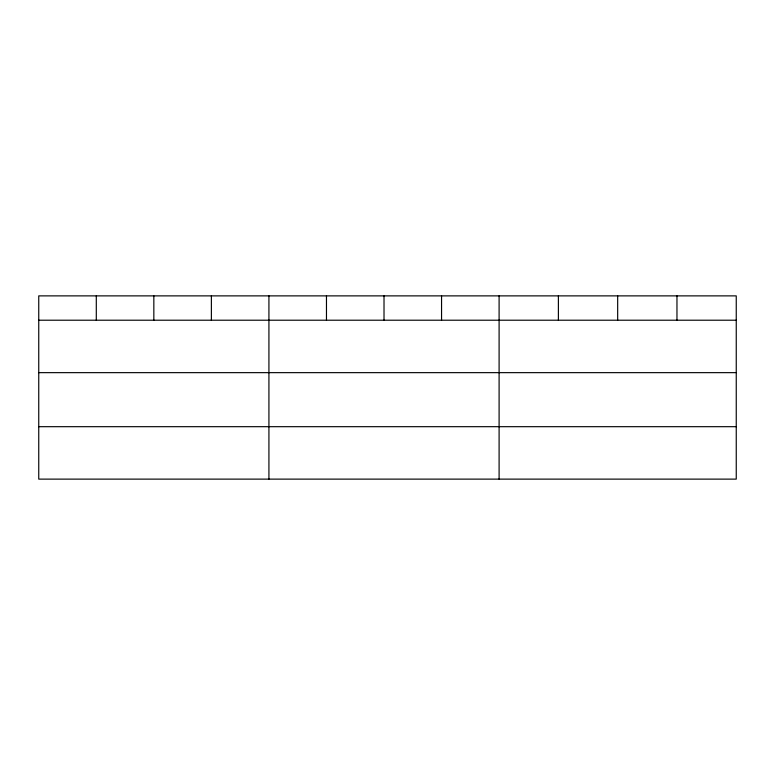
<?xml version="1.0" encoding="UTF-8"?>
<svg xmlns="http://www.w3.org/2000/svg" width="775" height="775" viewBox="0 0 775 775"><rect width="100%" height="100%" fill="white"/><g stroke="black" fill="none" stroke-linecap="round" stroke-linejoin="round"><path stroke-width="1.16" d="M736.25 372.649L736.25 295.876L38.75 295.876L38.75 479.124L736.25 479.124L736.25 372.649L38.75 372.649M38.75 320.211L736.25 320.211M38.75 426.686L736.25 426.686M676.962 295.876L676.962 320.211M617.675 295.876L617.675 320.211M558.387 295.876L558.387 320.211M499.1 295.876L499.1 479.124M441.556 295.876L441.556 320.211M384.012 295.876L384.012 320.211M326.469 295.876L326.469 320.211M268.925 295.876L268.925 479.124M211.381 295.876L211.381 320.211M153.838 295.876L153.838 320.211M96.294 295.876L96.294 320.211"/></g></svg>
